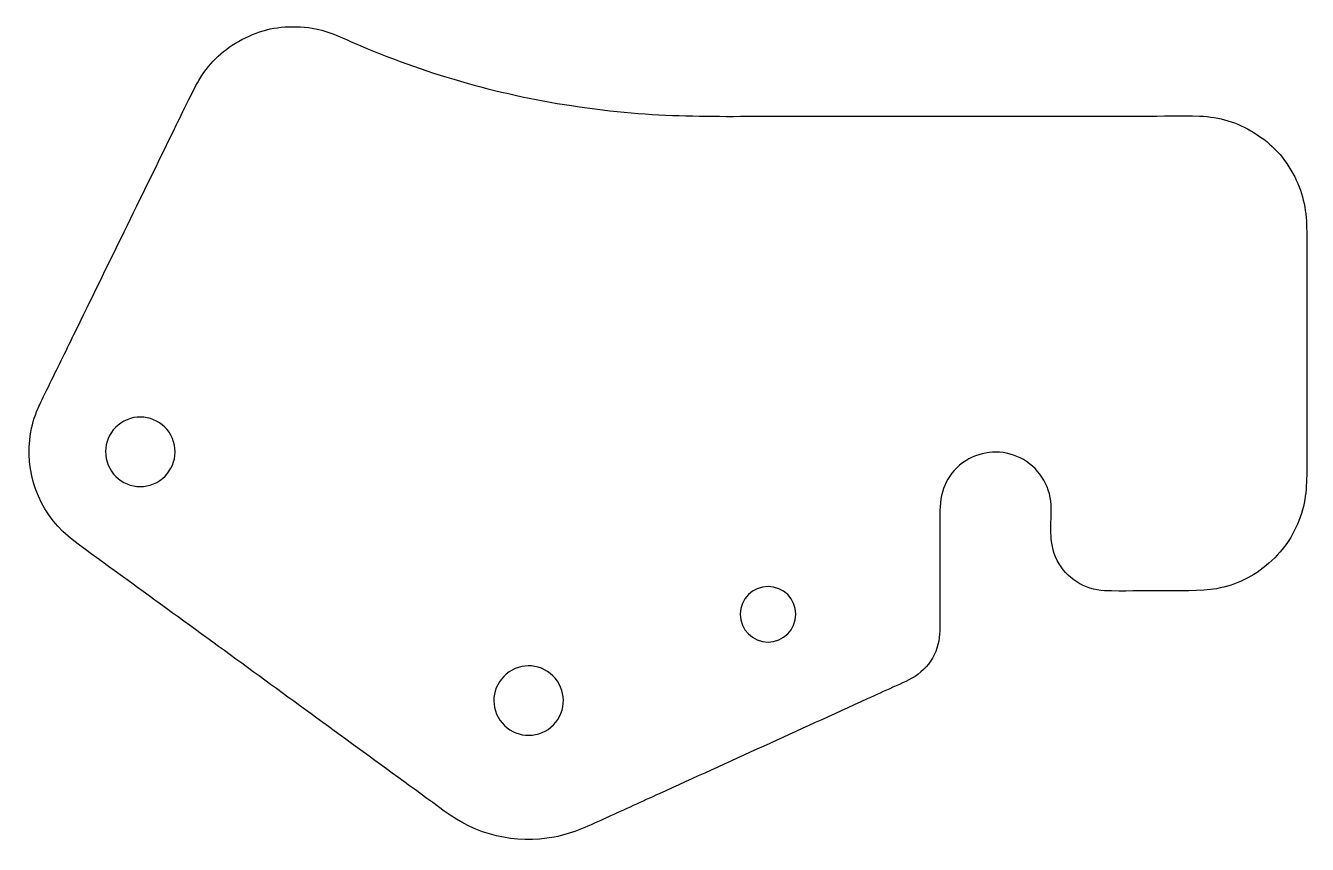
# Model space of a CAD drawing. Extents: x -0.01 to 5.76, y -0.01 to 3.67.
import ezdxf

# ---------------------------------------------------------------- set-up
doc = ezdxf.new("R2010")
doc.units = 0
doc.layers.add('Layer_1', color=7, linetype='CONTINUOUS')

msp = doc.modelspace()

# ---------------------------------------------------------------- linework, layer by layer
at = {"layer": 'Layer_1', "color": 7}
for points in [[(0.653054, 1.812358)], [(3.457144, 1.021886)], [(2.374804, 0.733799)], [(1.875936, 0.136821)]]:
    msp.add_lwpolyline(points, close=True, dxfattribs=at)
for points in [[(0.965825, 3.607063), (1.050732, 3.651823), (1.132655, 3.669454), (1.228684, 3.663758)], [(1.228684, 3.663758), (1.330951, 3.657793), (1.377609, 3.631476), (1.468211, 3.592413)], [(0.775667, 3.430468), (0.824766, 3.508592), (0.884445, 3.563931), (0.965825, 3.607063)], [(1.468211, 3.592413), (1.785052, 3.454882), (2.106505, 3.362108), (2.44803, 3.309482)], [(0.662548, 3.205858), (0.679637, 3.240309), (0.75505, 3.397643), (0.775667, 3.430468)], [(2.44803, 3.309482), (2.832688, 3.250074), (3.092018, 3.262553), (3.477491, 3.262553)], [(3.477491, 3.262553), (3.821457, 3.262553), (4.165424, 3.262553), (4.509121, 3.262553)], [(4.509121, 3.262553), (4.679203, 3.262553), (4.849288, 3.262553), (5.019644, 3.262553)], [(5.019644, 3.262553), (5.10428, 3.262553), (5.188916, 3.265269), (5.27328, 3.262356)], [(5.27328, 3.262356), (5.363883, 3.259108), (5.440652, 3.235771), (5.517692, 3.188027)], [(0.209803, 2.27948), (0.360627, 2.588183), (0.511724, 2.896886), (0.662548, 3.205858)], [(5.517692, 3.188027), (5.600156, 3.137301), (5.657394, 3.075181), (5.701068, 2.988647)], [(5.701068, 2.988647), (5.741487, 2.909165), (5.75505, 2.830498), (5.75505, 2.74288)], [(5.75505, 2.74288), (5.75505, 2.572793), (5.75505, 2.402439), (5.75505, 2.232352)], [(0.096414, 2.048088), (0.13412, 2.125399), (0.172097, 2.202441), (0.209803, 2.27948)], [(5.75505, 2.232352), (5.75505, 2.062811), (5.75505, 1.893269), (5.75505, 1.723728)], [(0.011507, 1.805576), (0.022357, 1.907301), (0.053282, 1.959655), (0.096414, 2.048088)], [(0.653054, 1.812358), (0.619959, 1.89211), (0.528542, 1.930088), (0.44879, 1.896994)], [(0.44879, 1.896994), (0.369037, 1.863899), (0.331331, 1.772482), (0.364155, 1.692728)], [(0.209803, 1.351746), (0.06793, 1.457539), (-0.007211, 1.629795), (0.011507, 1.805576)], [(0.568418, 1.608092), (0.648171, 1.641189), (0.685877, 1.732604), (0.653054, 1.812358)], [(4.465717, 1.725354), (4.387591, 1.763874), (4.295361, 1.75872), (4.221847, 1.712342)], [(0.364155, 1.692728), (0.397249, 1.612976), (0.488666, 1.575269), (0.568418, 1.608092)], [(4.221847, 1.712342), (4.14128, 1.661344), (4.105473, 1.581319), (4.105473, 1.489088)], [(4.605148, 1.513494), (4.600542, 1.60437), (4.547369, 1.685206), (4.465717, 1.725354)], [(5.75505, 1.723728), (5.75505, 1.639905), (5.758042, 1.558525), (5.731449, 1.475789)], [(4.632818, 1.2642), (4.589957, 1.34775), (4.609217, 1.429673), (4.605148, 1.513494)], [(4.105473, 1.489088), (4.105473, 1.319275), (4.105473, 1.149462), (4.105473, 0.979378)], [(5.731449, 1.475789), (5.702424, 1.384915), (5.657123, 1.315199), (5.585237, 1.251994)], [(0.626198, 1.047927), (0.487309, 1.14938), (0.347607, 1.248935), (0.209803, 1.351746)], [(4.846034, 1.127752), (4.75543, 1.131275), (4.673778, 1.183362), (4.632818, 1.2642)], [(5.585237, 1.251994), (5.514979, 1.190143), (5.441194, 1.154065), (5.348963, 1.136433)], [(3.332091, 1.146667), (3.262918, 1.146667), (3.207036, 1.090787), (3.207036, 1.021886)], [(3.457144, 1.021886), (3.457144, 1.090787), (3.401264, 1.146667), (3.332091, 1.146667)], [(5.099398, 1.127752), (5.015032, 1.127752), (4.930398, 1.124504), (4.846034, 1.127752)], [(5.348963, 1.136433), (5.285487, 1.124504), (5.162875, 1.127752), (5.099398, 1.127752)], [(1.042594, 0.744378), (0.903976, 0.845561), (0.765087, 0.946744), (0.626198, 1.047927)], [(3.207036, 1.021886), (3.207036, 0.95271), (3.262918, 0.89683), (3.332091, 0.89683)], [(3.332091, 0.89683), (3.401264, 0.89683), (3.457144, 0.95271), (3.457144, 1.021886)], [(4.105473, 0.979378), (4.105473, 0.936246), (4.103308, 0.895555), (4.086221, 0.854323)], [(2.374788, 0.733799), (2.319449, 0.799988), (2.220979, 0.808669), (2.15479, 0.753051)], [(4.086221, 0.854323), (4.068308, 0.811734), (4.043361, 0.779452), (4.006469, 0.751513)], [(2.15479, 0.753051), (2.088601, 0.697712), (2.07992, 0.599242), (2.135538, 0.533053)], [(4.006469, 0.751513), (3.971747, 0.7252), (3.932414, 0.711094), (3.893892, 0.693732)], [(1.875928, 0.13674), (1.59815, 0.339376), (1.320373, 0.541742), (1.042594, 0.744378)], [(2.355808, 0.513801), (2.421725, 0.569139), (2.430406, 0.66788), (2.374804, 0.733799)], [(3.893892, 0.693732), (3.855373, 0.676094), (3.816853, 0.658468), (3.778062, 0.640836)], [(3.778062, 0.640836), (3.466377, 0.498691), (3.15469, 0.356547), (2.842731, 0.214403)], [(2.135538, 0.533053), (2.191148, 0.466864), (2.289619, 0.458454), (2.355808, 0.513801)], [(2.842731, 0.214403), (2.764879, 0.179139), (2.687024, 0.143602), (2.60917, 0.108067)], [(2.370184, 0.019362), (2.19603, -0.013189), (2.016723, 0.029401), (1.875936, 0.136821)], [(2.60917, 0.108067), (2.531318, 0.072531), (2.456176, 0.035368), (2.370184, 0.019362)]]:
    msp.add_open_spline(points, degree=3, dxfattribs=at)

doc.saveas('drawing.dxf')
